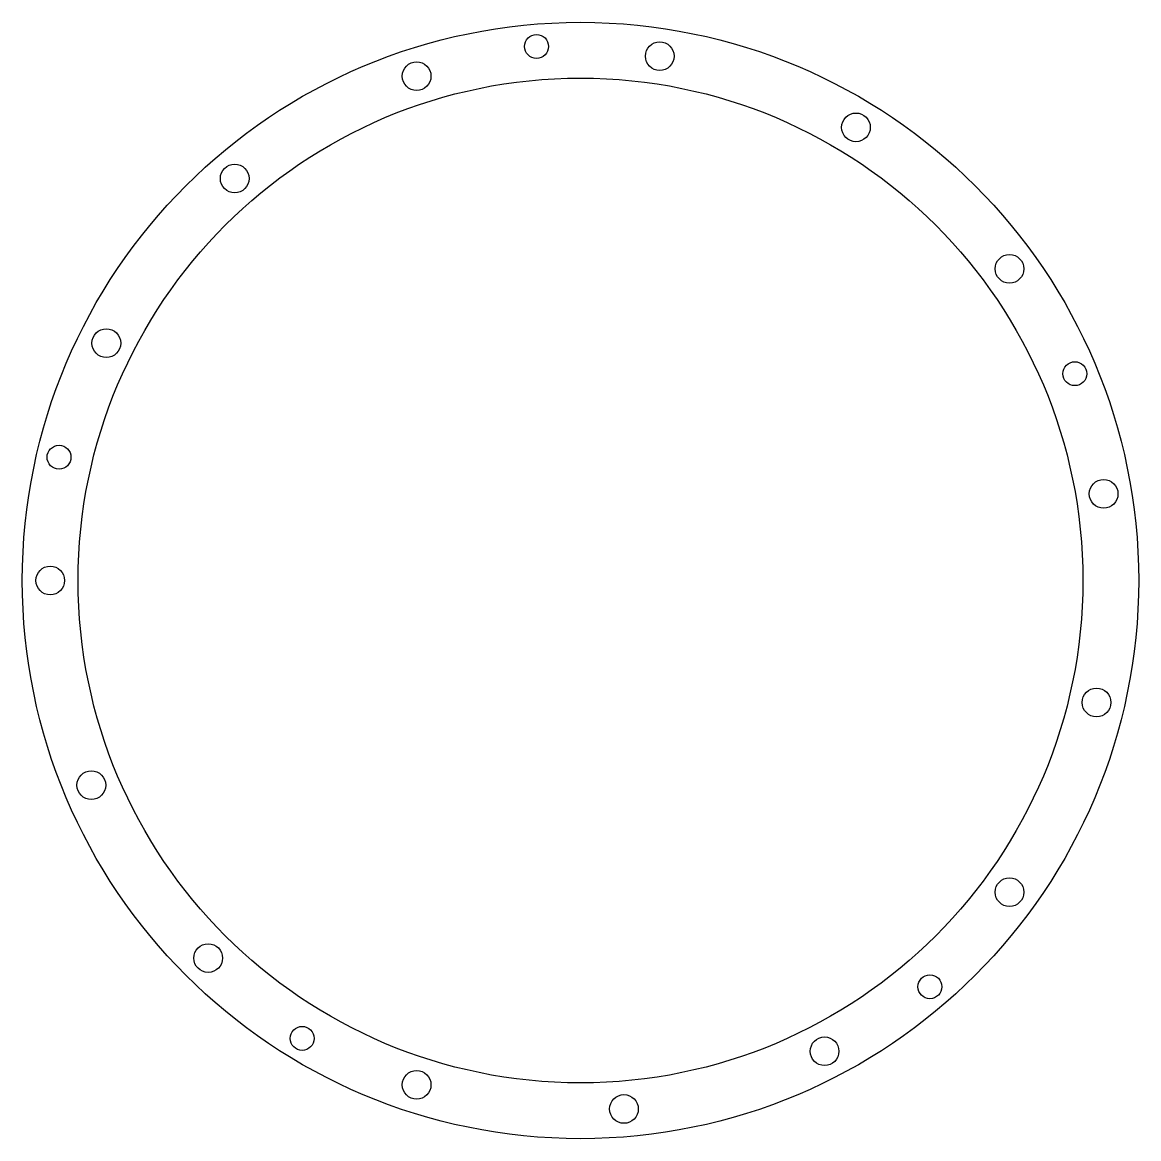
# Model space of a CAD drawing. Header units: millimetres. Extents: x -350 to 350, y -350 to 350.
import ezdxf

# ---------------------------------------------------------------- set-up
doc = ezdxf.new("R2010")
doc.units = ezdxf.units.MM

msp = doc.modelspace()

# ---------------------------------------------------------------- linework, layer by layer
at = {"color": 7, "linetype": 'Continuous', "lineweight": 25}
for centre, radius in [((0, 0), 350), ((-27.55, 334.87), 7.5), ((49.69, 328.77), 9), ((-102.75, 316.23), 9), ((0, 0), 315), ((172.73, 284.12), 9), ((-216.83, 252.07), 9), ((269, 195.44), 9), ((-297.32, 148.85), 9), ((309.97, 129.68), 7.5), ((-326.99, 77.28), 7.5), ((328.03, 54.33), 9), ((-332.5, 0), 9), ((323.59, -76.48), 9), ((-306.74, -128.33), 9), ((269, -195.44), 9), ((-233.44, -236.77), 9), ((219.12, -254.72), 7.5), ((-174.55, -287.11), 7.5), ((153.04, -295.19), 9), ((-102.75, -316.23), 9), ((27.26, -331.38), 9)]:
    msp.add_circle(centre, radius, dxfattribs=at)

doc.saveas('drawing.dxf')
